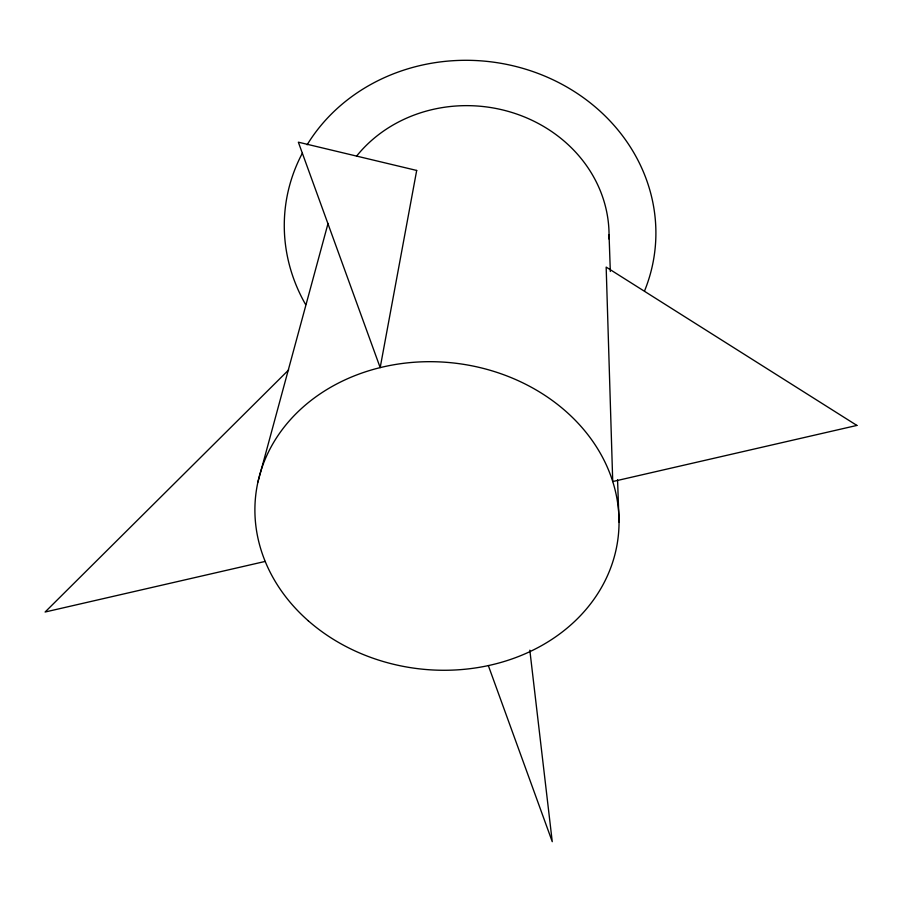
<?xml version="1.0" encoding="UTF-8"?>
<svg xmlns="http://www.w3.org/2000/svg" width="902" height="902" viewBox="0 0 902 902"><rect width="100%" height="100%" fill="white"/><g stroke="black" fill="none" stroke-linecap="round" stroke-linejoin="round"><path stroke-width="1.35" d="M257.904 482.096L328.046 223.425M288.663 369.921L45.1 612.018L265.188 561.427M488.332 665.575L552.25 841.679L529.824 650.173M609.053 234.87L610.327 271.479M617.566 479.808L619.043 522.044M307.131 144.794A186.026 168.719 6.6 0 1 546.894 77.008A186.026 168.719 6.6 0 1 644.569 290.884M305.62 304.549A186.026 168.719 6.6 0 1 302.373 153.16M356.527 156.193A139.472 126.449 6.6 0 1 514.411 113.269A139.472 126.449 6.6 0 1 608.985 238.996M416.69 170.444L380.182 367.621L298.348 142.178L416.69 170.444M856.9 425.428L612.729 481.544L606.167 267.093L856.9 425.428M308.191 620.711A182.418 153.881 6.6 0 0 612.83 561.721A182.418 153.881 6.6 0 0 389.878 365.49A182.418 153.881 6.6 0 0 308.191 620.711"/></g></svg>
